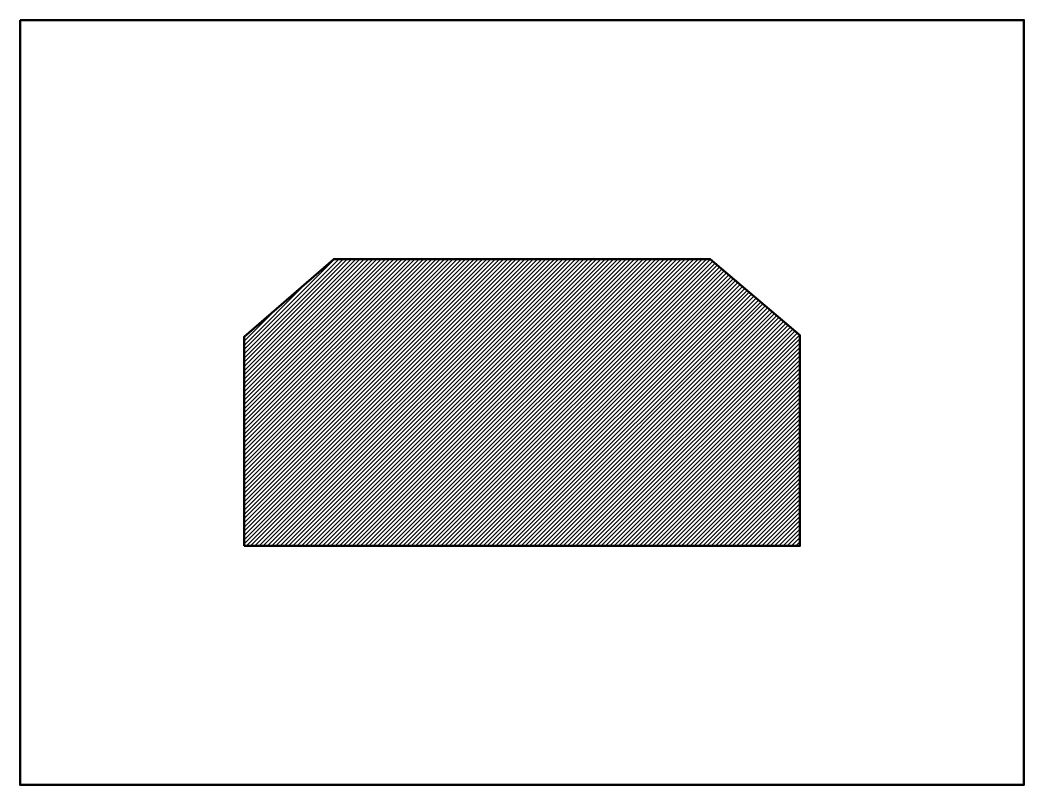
# Model space of a CAD drawing. Header units: inches. Extents: x 1 to 43, y 1 to 33.
import ezdxf

# ---------------------------------------------------------------- set-up
doc = ezdxf.new("R2010")
doc.units = ezdxf.units.IN
doc.header["$MEASUREMENT"] = 0
for name, color, linetype, lineweight, true_color in [('Hatch', 252, 'Continuous', 25, 0xa0a0a4), ('PageBorder', 5, 'Continuous', 50, 0x0000ff), ('Visible', 7, 'Continuous', 50, 0x000000)]:
    doc.layers.add(name, color=color, linetype=linetype, lineweight=lineweight, true_color=true_color)

msp = doc.modelspace()

# ---------------------------------------------------------------- hatches: boundary and pattern name
at = {"layer": 'Hatch'}
h = msp.add_hatch(dxfattribs=at)
h.set_pattern_fill('ANSI31', color=256, scale=2, style=0)
h.set_pattern_definition([(45, (0, 0), (-0.08838835, 0.08838835), [])])
h.paths.add_polyline_path([(10.375, 11), (10.375, 19.75), (14.125, 23), (29.875, 23), (33.625, 19.8125), (33.625, 11)])

# ---------------------------------------------------------------- linework, layer by layer
at = {"layer": 'PageBorder', "flags": 128}
msp.add_lwpolyline([(1, 33), (43, 33), (43, 1), (1, 1)], close=True, dxfattribs=at)
at = {"layer": 'Visible'}
msp.add_lwpolyline([(10.375, 11), (10.375, 19.75), (14.125, 23), (29.875, 23), (33.625, 19.8125), (33.625, 11)], close=True, dxfattribs=at)

doc.saveas('drawing.dxf')
